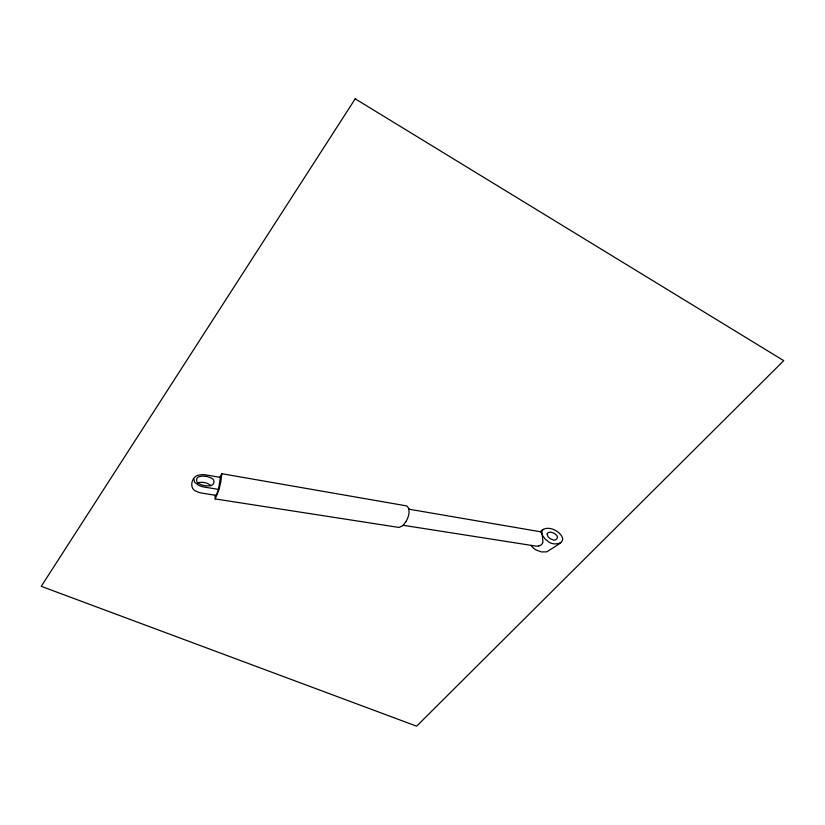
<?xml version="1.0" encoding="UTF-8"?>
<svg xmlns="http://www.w3.org/2000/svg" width="825" height="825" viewBox="0 0 825 825"><rect width="100%" height="100%" fill="white"/><g stroke="black" fill="none" stroke-linecap="round" stroke-linejoin="round"><path stroke-width="1.24" d="M215.067 495.196L215.191 498.939L218.316 491.38A199.062 146.572 13.8 0 0 220.842 481.769L221.812 473.705L219.728 477.304M218.522 489.39L220.388 477.386L205.404 474.839A15.675 11.828 5 0 0 200.63 474.798L198.165 475.272A9.353 7.074 5.1 0 0 196.505 475.912C190.812 479.005 189.451 489.452 196.732 491.504A15.696 11.88 5 0 0 202.197 493.154L216.243 495.382L218.522 489.39L204.28 487.08A16.18 12.313 5 0 1 198.722 485.368L194.566 482.213L193.751 478.696M542.623 542.644L542.881 541.375A16.541 11.89 -11.6 0 0 542.912 541.035L542.169 534.827L544.892 538.725A26.586 19.14 -13.6 0 0 547.357 540.746C552.224 546.645 567.796 543.984 560.928 534.982A23.698 16.943 -12.1 0 0 554.276 529.846C549.759 527.526 543.788 527.587 540.241 531.733M405.993 521.617L402.579 525.845L398.991 527.453L215.067 498.908M543.5 529.413C540.963 529.64 542.314 536.013 541.963 534.064M560.825 542.86L546.81 551.842L541.447 551.925L536.209 550.007A23.018 16.51 -12.7 0 1 531.042 545.418M197.856 482.78L199.722 482.408A11.756 8.838 4.9 0 1 204.084 482.543L204.528 482.615A12.076 9.075 4.9 0 1 208.323 483.863L210.664 485.451M403.198 525.288L535.941 546.109A8.621 6.188 -12.1 0 0 537.807 546.026L537.869 546.016A6.982 5.012 -12.1 0 0 538.622 545.882M409.076 509.211L540.623 531.795A1.753 1.268 -12.3 0 1 540.973 531.981M221.678 473.694L406.818 505.931L408.911 508.52L409.004 513.387A37.661 28.267 -4.3 0 1 405.983 521.606M206.167 476.365L202.94 476.108A10.88 8.219 5 0 0 200.588 476.417C195.453 476.479 195.195 482.831 199.877 484.1A12.107 9.199 5 0 0 202.146 485.079L205.538 485.781A12.457 9.467 5 0 0 208.106 485.812C213.809 486.936 216.552 479.799 210.818 477.912A12.241 9.24 4.9 0 0 206.157 476.376M541.262 532.342L542.077 534.476M542.716 542.685A5.074 3.64 -12 0 1 538.653 545.995M547.099 533.981L547.975 536.59A11.148 8.002 -13.1 0 0 548.976 537.694L549.811 538.343A11.457 8.24 -13.1 0 0 551.77 539.354C555.431 541.973 559.917 537.477 555.844 534.61A12.963 9.281 -12.4 0 0 553.822 533.177L551.172 532.238A5.28 3.795 -12.6 0 0 550.461 532.146L548.233 532.517L547.099 533.981M355.204 98.825L41.25 586.317L416.635 726.175L783.75 360.659L355.204 98.825"/></g></svg>
